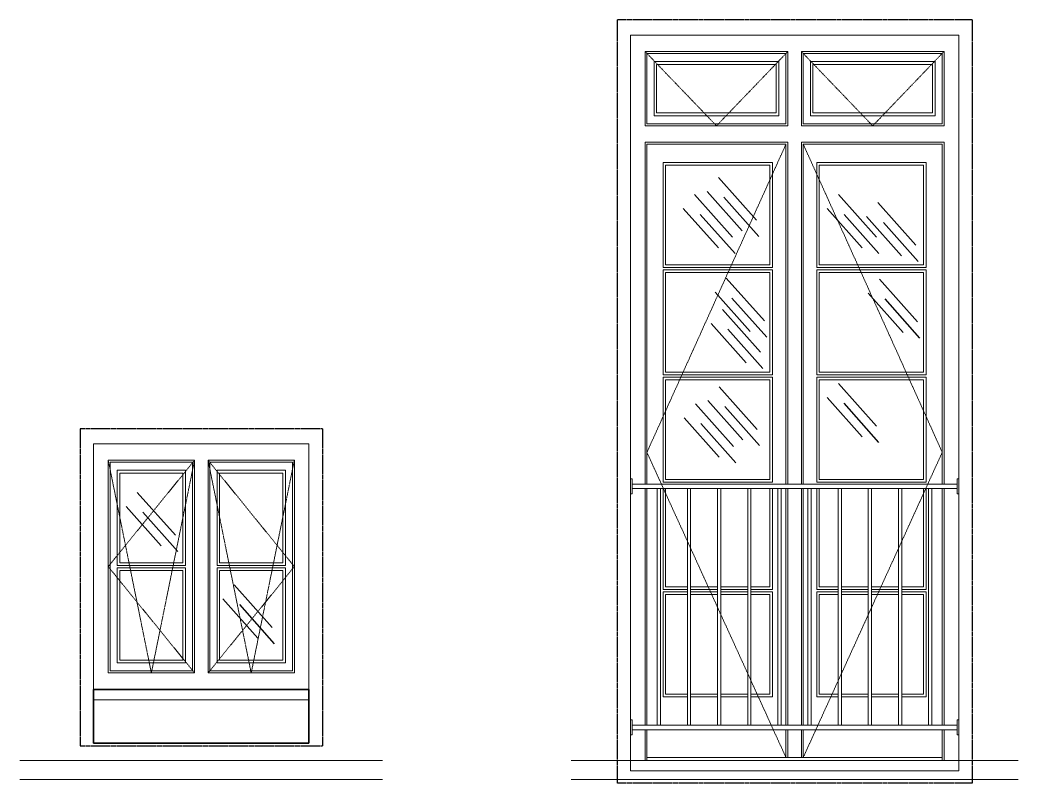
# Model space of a CAD drawing. Header units: inches. Extents: x -6116765 to 6074085, y -988255 to 3489801.
# Drawn here: x -868338 to -110909, y 413802 to 993067 of the extents above; entities that cross this region are included whole.
import ezdxf

# ---------------------------------------------------------------- set-up
doc = ezdxf.new("R2010")
doc.units = ezdxf.units.IN
doc.linetypes.add('HIDDEN', pattern=[0.375, 0.25, -0.125])
for name, color, linetype, lineweight in [('0_11mm_Line_Weight', 8, 'Continuous', 9), ('0_18mm_Line_Weight', 1, 'Continuous', 18), ('0_35mm_Line_Weight', 4, 'Continuous', 35), ('Stairs_Balustrade', 3, 'Continuous', 20), ('Window_Elevations', 1, 'Continuous', 18), ('Window_Pivot_Lines', 91, 'Continuous', 9)]:
    doc.layers.add(name, color=color, linetype=linetype, lineweight=lineweight)
for name, color, linetype in [('HATCH', 7, 'Continuous'), ('Structural_Concrete', 250, 'Continuous'), ('Wall', 7, 'Continuous')]:
    doc.layers.add(name, color=color, linetype=linetype)

# ---------------------------------------------------------------- blocks, each defined once
blk = doc.blocks.new('A$C61F03520')
at = {"layer": 'HATCH', "color": 8}
for p, q in [((8.9, 53.7), (150.2, 195)), ((61.9, 18.7), (192, 148.8)), ((0, 0), (129.5, 129.5))]:
    blk.add_line(p, q, dxfattribs=at)
blk = doc.blocks.new('doors_windows_set')
at = {"layer": '0_11mm_Line_Weight'}
for p, q in [((822.2, 4223.7), (822.2, 3977.8)), ((1352.3, 4223.7), (822.2, 4223.7)), ((828.9, 4217), (828.9, 3984.5)), ((1345.2, 4217), (828.9, 4217)), ((1345.2, 4217), (1345.2, 3984.5)), ((1352.3, 4223.7), (1352.3, 3977.8)), ((1402.4, 4223.7), (1932.6, 4223.7)), ((1402.4, 4223.7), (1402.4, 3977.8)), ((1409.6, 4217), (1925.9, 4217)), ((1409.6, 4217), (1409.6, 3984.5)), ((1925.9, 4217), (1925.9, 3984.5)), ((1932.6, 4223.7), (1932.6, 3977.8)), ((855.5, 4190.3), (855.5, 4011.2)), ((1318.5, 4190.3), (855.5, 4190.3)), ((864.8, 4181.1), (864.8, 4020.4)), ((1309.2, 4181.1), (864.8, 4181.1)), ((1309.2, 4181.1), (1309.2, 4020.4)), ((1318.5, 4190.3), (1318.5, 4011.2)), ((1436.3, 4190.3), (1899.2, 4190.3)), ((1436.3, 4190.3), (1436.3, 4011.2)), ((1445.5, 4181.1), (1890, 4181.1)), ((1445.5, 4181.1), (1445.5, 4020.4)), ((1890, 4181.1), (1890, 4020.4)), ((1899.2, 4190.3), (1899.2, 4011.2)), ((1318.5, 4011.2), (855.5, 4011.2)), ((1309.2, 4020.4), (864.8, 4020.4)), ((1436.3, 4011.2), (1899.2, 4011.2)), ((1445.5, 4020.4), (1890, 4020.4)), ((1352.3, 3977.8), (822.2, 3977.8)), ((1345.2, 3984.5), (828.9, 3984.5)), ((1402.4, 3977.8), (1932.6, 3977.8)), ((1409.6, 3984.5), (1925.9, 3984.5)), ((822.2, 3923.4), (822.2, 2792.2)), ((1352.3, 3923.4), (822.2, 3923.4)), ((828.9, 3916.7), (828.9, 2792.2)), ((1345.2, 3916.7), (828.9, 3916.7)), ((1345.2, 3916.7), (1345.2, 2792.2)), ((1352.3, 3923.4), (1352.3, 2792.2)), ((1402.4, 3923.4), (1402.4, 2792.2)), ((1402.4, 3923.4), (1932.6, 3923.4)), ((1409.6, 3916.7), (1409.6, 2792.2)), ((1409.6, 3916.7), (1925.9, 3916.7)), ((1925.9, 3916.7), (1925.9, 2792.2)), ((1932.6, 3923.4), (1932.6, 2792.2)), ((888.9, 3856.7), (888.9, 3508.7)), ((1295.2, 3856.7), (888.9, 3856.7)), ((898.1, 3847.4), (898.1, 3517.7)), ((1285.9, 3847.4), (898.1, 3847.4)), ((1285.9, 3847.4), (1285.9, 3517.7)), ((1295.2, 3856.7), (1295.2, 3508.7)), ((1459.6, 3856.7), (1459.6, 3508.7)), ((1459.6, 3856.7), (1865.9, 3856.7)), ((1468.8, 3847.4), (1468.8, 3517.7)), ((1468.8, 3847.4), (1856.6, 3847.4)), ((1856.6, 3847.4), (1856.6, 3517.7)), ((1865.9, 3856.7), (1865.9, 3508.7)), ((1295.2, 3508.7), (888.9, 3508.7)), ((888.9, 3501.3), (1295.2, 3501.3)), ((888.9, 3501.3), (888.9, 3153.5)), ((1285.9, 3517.7), (898.1, 3517.7)), ((1295.2, 3501.3), (1295.2, 3153.5)), ((1459.6, 3508.7), (1865.9, 3508.7)), ((1865.9, 3501.3), (1459.6, 3501.3)), ((1459.6, 3501.3), (1459.6, 3153.5)), ((1468.8, 3517.7), (1856.6, 3517.7)), ((1865.9, 3501.3), (1865.9, 3153.5)), ((898.1, 3492.3), (1285.9, 3492.3)), ((898.1, 3492.3), (898.1, 3162.5)), ((1285.9, 3492.3), (1285.9, 3162.5)), ((1856.6, 3492.3), (1468.8, 3492.3)), ((1468.8, 3492.3), (1468.8, 3162.5)), ((1856.6, 3492.3), (1856.6, 3162.5)), ((1295.2, 3153.5), (888.9, 3153.5)), ((888.9, 3146.1), (1295.2, 3146.1)), ((888.9, 3146.1), (888.9, 2798.4)), ((1285.9, 3162.5), (898.1, 3162.5)), ((898.1, 3137.1), (1285.9, 3137.1)), ((898.1, 3137.1), (898.1, 2807.4)), ((1285.9, 3137.1), (1285.9, 2807.4)), ((1295.2, 3146.1), (1295.2, 2798.4)), ((1459.6, 3153.5), (1865.9, 3153.5)), ((1865.9, 3146.1), (1459.6, 3146.1)), ((1459.6, 3146.1), (1459.6, 2798.4)), ((1468.8, 3162.5), (1856.6, 3162.5)), ((1856.6, 3137.1), (1468.8, 3137.1)), ((1468.8, 3137.1), (1468.8, 2807.4)), ((1856.6, 3137.1), (1856.6, 2807.4)), ((1865.9, 3146.1), (1865.9, 2798.4)), ((3235.5, 2871.1), (3235.5, 2167.1)), ((3556.1, 2871.1), (3235.5, 2871.1)), ((3242.2, 2864.4), (3242.2, 2173.8)), ((3548.9, 2864.4), (3242.2, 2864.4)), ((3548.9, 2864.4), (3548.9, 2173.8)), ((3556.1, 2871.1), (3556.1, 2167.1)), ((3926.8, 2871.1), (3606.2, 2871.1)), ((3606.2, 2871.1), (3606.2, 2167.1)), ((3920.1, 2864.4), (3613.4, 2864.4)), ((3613.4, 2864.4), (3613.4, 2173.8)), ((3920.1, 2864.4), (3920.1, 2173.8)), ((3926.8, 2871.1), (3926.8, 2167.1)), ((1285.9, 2807.4), (898.1, 2807.4)), ((1468.8, 2807.4), (1856.6, 2807.4)), ((3268.9, 2837.7), (3268.9, 2522.8)), ((3522.3, 2837.7), (3268.9, 2837.7)), ((3278.1, 2828.5), (3278.1, 2531.8)), ((3513, 2828.5), (3278.1, 2828.5)), ((3513, 2828.5), (3513, 2531.8)), ((3522.3, 2837.7), (3522.3, 2522.8)), ((3893.4, 2837.7), (3640, 2837.7)), ((3640, 2837.7), (3640, 2522.8)), ((3884.2, 2828.5), (3649.3, 2828.5)), ((3649.3, 2828.5), (3649.3, 2531.8)), ((3884.2, 2828.5), (3884.2, 2531.8)), ((3893.4, 2837.7), (3893.4, 2522.8)), ((822.2, 2777.1), (822.2, 1994.5)), ((828.9, 2777.1), (828.9, 1994.5)), ((1295.2, 2798.4), (888.9, 2798.4)), ((888.9, 2777.1), (888.9, 2443.2)), ((898.1, 2777.1), (898.1, 2452.2)), ((1285.9, 2777.1), (1285.9, 2452.2)), ((1295.2, 2777.1), (1295.2, 2443.2)), ((1345.2, 2777.1), (1345.2, 1994.5)), ((1352.3, 2777.1), (1352.3, 1994.5)), ((1402.4, 2777.1), (1402.4, 1994.5)), ((1409.6, 2777.1), (1409.6, 1994.5)), ((1459.6, 2798.4), (1865.9, 2798.4)), ((1459.6, 2777.1), (1459.6, 2443.2)), ((1468.8, 2777.1), (1468.8, 2452.2)), ((1856.6, 2777.1), (1856.6, 2452.2)), ((1865.9, 2777.1), (1865.9, 2443.2)), ((1925.9, 2777.1), (1925.9, 1994.5)), ((1932.6, 2777.1), (1932.6, 1994.5)), ((3522.3, 2522.8), (3268.9, 2522.8)), ((3268.9, 2515.4), (3522.3, 2515.4)), ((3268.9, 2515.4), (3268.9, 2200.5)), ((3513, 2531.8), (3278.1, 2531.8)), ((3522.3, 2515.4), (3522.3, 2200.5)), ((3640, 2522.8), (3893.4, 2522.8)), ((3893.4, 2515.4), (3640, 2515.4)), ((3640, 2515.4), (3640, 2200.5)), ((3649.3, 2531.8), (3884.2, 2531.8)), ((3893.4, 2515.4), (3893.4, 2200.5)), ((3278.1, 2506.4), (3513, 2506.4)), ((3278.1, 2506.4), (3278.1, 2209.7)), ((3513, 2506.4), (3513, 2209.7)), ((3884.2, 2506.4), (3649.3, 2506.4)), ((3649.3, 2506.4), (3649.3, 2209.7)), ((3884.2, 2506.4), (3884.2, 2209.7)), ((979.6, 2452.2), (898.1, 2452.2)), ((1091.6, 2452.2), (991.8, 2452.2)), ((1203.6, 2452.2), (1103.8, 2452.2)), ((1285.9, 2452.2), (1215.7, 2452.2)), ((1468.8, 2452.2), (1539.6, 2452.2)), ((1551.7, 2452.2), (1651.6, 2452.2)), ((1663.7, 2452.2), (1763.6, 2452.2)), ((1775.7, 2452.2), (1856.6, 2452.2)), ((979.6, 2443.2), (888.9, 2443.2)), ((888.9, 2435.8), (979.6, 2435.8)), ((888.9, 2435.8), (888.9, 2087.8)), ((898.1, 2426.8), (979.6, 2426.8)), ((898.1, 2426.8), (898.1, 2097.1)), ((1091.6, 2443.2), (991.8, 2443.2)), ((991.8, 2435.8), (1091.6, 2435.8)), ((991.8, 2426.8), (1091.6, 2426.8)), ((1203.6, 2443.2), (1103.8, 2443.2)), ((1103.8, 2435.8), (1203.6, 2435.8)), ((1103.8, 2426.8), (1203.6, 2426.8)), ((1295.2, 2443.2), (1215.7, 2443.2)), ((1215.7, 2435.8), (1295.2, 2435.8)), ((1215.7, 2426.8), (1285.9, 2426.8)), ((1285.9, 2426.8), (1285.9, 2097.1)), ((1295.2, 2435.8), (1295.2, 2087.8)), ((1459.6, 2443.2), (1539.6, 2443.2)), ((1459.6, 2435.8), (1459.6, 2087.8)), ((1539.6, 2435.8), (1459.6, 2435.8)), ((1468.8, 2426.8), (1468.8, 2097.1)), ((1539.6, 2426.8), (1468.8, 2426.8)), ((1551.7, 2443.2), (1651.6, 2443.2)), ((1651.6, 2435.8), (1551.7, 2435.8)), ((1651.6, 2426.8), (1551.7, 2426.8)), ((1663.7, 2443.2), (1763.6, 2443.2)), ((1763.6, 2435.8), (1663.7, 2435.8)), ((1763.6, 2426.8), (1663.7, 2426.8)), ((1775.7, 2443.2), (1865.9, 2443.2)), ((1865.9, 2435.8), (1775.7, 2435.8)), ((1856.6, 2426.8), (1775.7, 2426.8)), ((1856.6, 2426.8), (1856.6, 2097.1)), ((1865.9, 2435.8), (1865.9, 2087.8)), ((3522.3, 2200.5), (3268.9, 2200.5)), ((3513, 2209.7), (3278.1, 2209.7)), ((3893.4, 2200.5), (3640, 2200.5)), ((3884.2, 2209.7), (3649.3, 2209.7)), ((3556.1, 2167.1), (3235.5, 2167.1)), ((3548.9, 2173.8), (3242.2, 2173.8)), ((3926.8, 2167.1), (3606.2, 2167.1)), ((3920.1, 2173.8), (3613.4, 2173.8)), ((888.9, 2087.8), (979.6, 2087.8)), ((979.6, 2097.1), (898.1, 2097.1)), ((1091.6, 2097.1), (991.8, 2097.1)), ((991.8, 2087.8), (1091.6, 2087.8)), ((1203.6, 2097.1), (1103.8, 2097.1)), ((1103.8, 2087.8), (1203.6, 2087.8)), ((1285.9, 2097.1), (1215.7, 2097.1)), ((1215.7, 2087.8), (1295.2, 2087.8)), ((1539.6, 2087.8), (1459.6, 2087.8)), ((1468.8, 2097.1), (1539.6, 2097.1)), ((1551.7, 2097.1), (1651.6, 2097.1)), ((1651.6, 2087.8), (1551.7, 2087.8)), ((1663.7, 2097.1), (1763.6, 2097.1)), ((1763.6, 2087.8), (1663.7, 2087.8)), ((1775.7, 2097.1), (1856.6, 2097.1)), ((1865.9, 2087.8), (1775.7, 2087.8)), ((822.2, 1979.4), (822.2, 1877.8)), ((828.9, 1979.4), (828.9, 1877.8)), ((1345.2, 1979.4), (1345.2, 1887.8)), ((1352.3, 1979.4), (1352.3, 1887.8)), ((1402.4, 1979.4), (1402.4, 1887.8)), ((1409.6, 1979.4), (1409.6, 1887.8)), ((1925.9, 1979.4), (1925.9, 1877.8)), ((1932.6, 1979.4), (1932.6, 1877.8)), ((828.9, 1887.8), (1925.9, 1887.8))]:
    blk.add_line(p, q, dxfattribs=at)
at = {"layer": '0_18mm_Line_Weight'}
for p, q in [((3181.1, 2077.8), (3981.2, 2077.8)), ((547.4, 1877.8), (767.8, 1877.8)), ((2207.3, 1877.8), (1987, 1877.8)), ((2207.3, 1814.3), (547.4, 1814.3))]:
    blk.add_line(p, q, dxfattribs=at)
at = {"layer": '0_35mm_Line_Weight'}
for p, q in [((3181.1, 2112.7), (3181.1, 1934.9)), ((3181.1, 2112.7), (3981.2, 2112.7)), ((3981.2, 1934.9), (3981.2, 2112.7)), ((3181.1, 1934.9), (3981.2, 1934.9))]:
    blk.add_line(p, q, dxfattribs=at)
at = {"layer": 'Stairs_Balustrade'}
for p, q in [((767.8, 2809.7), (773.8, 2809.7)), ((773.8, 2759.7), (773.8, 2809.7)), ((1981, 2759.7), (1981, 2809.7)), ((1987, 2809.7), (1981, 2809.7)), ((773.8, 2792.2), (1981, 2792.2)), ((773.8, 2777.1), (1981, 2777.1)), ((767.8, 2759.7), (773.8, 2759.7)), ((1987, 2759.7), (1981, 2759.7)), ((767.8, 2011.9), (773.8, 2011.9)), ((773.8, 1961.9), (773.8, 2011.9)), ((773.8, 1994.5), (1981, 1994.5)), ((1981, 1961.9), (1981, 2011.9)), ((1987, 2011.9), (1981, 2011.9)), ((767.8, 1961.9), (773.8, 1961.9)), ((773.8, 1979.4), (1981, 1979.4)), ((1987, 1961.9), (1981, 1961.9))]:
    blk.add_line(p, q, dxfattribs=at)
for points in [[(867.6, 2777.1), (867.6, 1994.5), (879.8, 1994.5)], [(867.6, 2777.1), (867.6, 1994.5), (879.8, 1994.5)], [(867.6, 2777.1), (867.6, 1994.5), (879.8, 1994.5)], [(867.6, 2777.1), (867.6, 1994.5), (879.8, 1994.5)], [(867.6, 2777.1), (867.6, 1994.5), (879.8, 1994.5)], [(867.6, 2777.1), (867.6, 1994.5), (879.8, 1994.5)], [(867.6, 2777.1), (867.6, 1994.5), (879.8, 1994.5)], [(867.6, 2777.1), (867.6, 1994.5), (879.8, 1994.5)], [(867.6, 2777.1), (867.6, 1994.5), (879.8, 1994.5)], [(867.6, 2777.1), (867.6, 1994.5), (879.8, 1994.5)], [(867.6, 2777.1), (867.6, 1994.5), (879.8, 1994.5)], [(867.6, 2777.1), (867.6, 1994.5), (879.8, 1994.5)], [(867.6, 2777.1), (867.6, 1994.5), (879.8, 1994.5)], [(867.6, 2777.1), (867.6, 1994.5), (879.8, 1994.5)], [(867.6, 2777.1), (867.6, 1994.5), (879.8, 1994.5)], [(879.8, 1994.5), (879.8, 2777.1)], [(879.8, 1994.5), (879.8, 2777.1)], [(879.8, 1994.5), (879.8, 2777.1)], [(879.8, 1994.5), (879.8, 2777.1)], [(879.8, 1994.5), (879.8, 2777.1)], [(879.8, 1994.5), (879.8, 2777.1)], [(879.8, 1994.5), (879.8, 2777.1)], [(879.8, 1994.5), (879.8, 2777.1)], [(879.8, 1994.5), (879.8, 2777.1)], [(879.8, 1994.5), (879.8, 2777.1)], [(879.8, 1994.5), (879.8, 2777.1)], [(879.8, 1994.5), (879.8, 2777.1)], [(879.8, 1994.5), (879.8, 2777.1)], [(879.8, 1994.5), (879.8, 2777.1)], [(879.8, 1994.5), (879.8, 2777.1)], [(879.8, 1994.5), (879.8, 2777.1)], [(979.6, 2777.1), (979.6, 1994.5), (991.8, 1994.5)], [(979.6, 2777.1), (979.6, 1994.5), (991.8, 1994.5)], [(979.6, 2777.1), (979.6, 1994.5), (991.8, 1994.5)], [(979.6, 2777.1), (979.6, 1994.5), (991.8, 1994.5)], [(979.6, 2777.1), (979.6, 1994.5), (991.8, 1994.5)], [(979.6, 2777.1), (979.6, 1994.5), (991.8, 1994.5)], [(979.6, 2777.1), (979.6, 1994.5), (991.8, 1994.5)], [(979.6, 2777.1), (979.6, 1994.5), (991.8, 1994.5)], [(979.6, 2777.1), (979.6, 1994.5), (991.8, 1994.5)], [(979.6, 2777.1), (979.6, 1994.5), (991.8, 1994.5)], [(979.6, 2777.1), (979.6, 1994.5), (991.8, 1994.5)], [(979.6, 2777.1), (979.6, 1994.5), (991.8, 1994.5)], [(979.6, 2777.1), (979.6, 1994.5), (991.8, 1994.5)], [(979.6, 2777.1), (979.6, 1994.5), (991.8, 1994.5)], [(979.6, 2777.1), (979.6, 1994.5), (991.8, 1994.5)], [(979.6, 2777.1), (979.6, 1994.5), (991.8, 1994.5)], [(991.8, 1994.5), (991.8, 2777.1)], [(991.8, 1994.5), (991.8, 2777.1)], [(991.8, 1994.5), (991.8, 2777.1)], [(991.8, 1994.5), (991.8, 2777.1)], [(991.8, 1994.5), (991.8, 2777.1)], [(991.8, 1994.5), (991.8, 2777.1)], [(991.8, 1994.5), (991.8, 2777.1)], [(991.8, 1994.5), (991.8, 2777.1)], [(991.8, 1994.5), (991.8, 2777.1)], [(991.8, 1994.5), (991.8, 2777.1)], [(991.8, 1994.5), (991.8, 2777.1)], [(991.8, 1994.5), (991.8, 2777.1)], [(991.8, 1994.5), (991.8, 2777.1)], [(991.8, 1994.5), (991.8, 2777.1)], [(991.8, 1994.5), (991.8, 2777.1)], [(991.8, 1994.5), (991.8, 2777.1)], [(1091.6, 2777.1), (1091.6, 1994.5), (1103.8, 1994.5)], [(1091.6, 2777.1), (1091.6, 1994.5), (1103.8, 1994.5)], [(1091.6, 2777.1), (1091.6, 1994.5), (1103.8, 1994.5)], [(1091.6, 2777.1), (1091.6, 1994.5), (1103.8, 1994.5)], [(1091.6, 2777.1), (1091.6, 1994.5), (1103.8, 1994.5)], [(1091.6, 2777.1), (1091.6, 1994.5), (1103.8, 1994.5)], [(1091.6, 2777.1), (1091.6, 1994.5), (1103.8, 1994.5)], [(1091.6, 2777.1), (1091.6, 1994.5), (1103.8, 1994.5)], [(1091.6, 2777.1), (1091.6, 1994.5), (1103.8, 1994.5)], [(1091.6, 2777.1), (1091.6, 1994.5), (1103.8, 1994.5)], [(1091.6, 2777.1), (1091.6, 1994.5), (1103.8, 1994.5)], [(1091.6, 2777.1), (1091.6, 1994.5), (1103.8, 1994.5)], [(1091.6, 2777.1), (1091.6, 1994.5), (1103.8, 1994.5)], [(1091.6, 2777.1), (1091.6, 1994.5), (1103.8, 1994.5)], [(1091.6, 2777.1), (1091.6, 1994.5), (1103.8, 1994.5)], [(1091.6, 2777.1), (1091.6, 1994.5), (1103.8, 1994.5)], [(1103.8, 1994.5), (1103.8, 2777.1)], [(1103.8, 1994.5), (1103.8, 2777.1)], [(1103.8, 1994.5), (1103.8, 2777.1)], [(1103.8, 1994.5), (1103.8, 2777.1)], [(1103.8, 1994.5), (1103.8, 2777.1)], [(1103.8, 1994.5), (1103.8, 2777.1)], [(1103.8, 1994.5), (1103.8, 2777.1)], [(1103.8, 1994.5), (1103.8, 2777.1)], [(1103.8, 1994.5), (1103.8, 2777.1)], [(1103.8, 1994.5), (1103.8, 2777.1)], [(1103.8, 1994.5), (1103.8, 2777.1)], [(1103.8, 1994.5), (1103.8, 2777.1)], [(1103.8, 1994.5), (1103.8, 2777.1)], [(1103.8, 1994.5), (1103.8, 2777.1)], [(1103.8, 1994.5), (1103.8, 2777.1)], [(1103.8, 1994.5), (1103.8, 2777.1)], [(1203.6, 2777.1), (1203.6, 1994.5), (1215.7, 1994.5)], [(1203.6, 2777.1), (1203.6, 1994.5), (1215.7, 1994.5)], [(1203.6, 2777.1), (1203.6, 1994.5), (1215.7, 1994.5)], [(1203.6, 2777.1), (1203.6, 1994.5), (1215.7, 1994.5)], [(1203.6, 2777.1), (1203.6, 1994.5), (1215.7, 1994.5)], [(1203.6, 2777.1), (1203.6, 1994.5), (1215.7, 1994.5)], [(1203.6, 2777.1), (1203.6, 1994.5), (1215.7, 1994.5)], [(1203.6, 2777.1), (1203.6, 1994.5), (1215.7, 1994.5)], [(1203.6, 2777.1), (1203.6, 1994.5), (1215.7, 1994.5)], [(1203.6, 2777.1), (1203.6, 1994.5), (1215.7, 1994.5)], [(1203.6, 2777.1), (1203.6, 1994.5), (1215.7, 1994.5)], [(1203.6, 2777.1), (1203.6, 1994.5), (1215.7, 1994.5)], [(1203.6, 2777.1), (1203.6, 1994.5), (1215.7, 1994.5)], [(1203.6, 2777.1), (1203.6, 1994.5), (1215.7, 1994.5)], [(1203.6, 2777.1), (1203.6, 1994.5), (1215.7, 1994.5)], [(1203.6, 2777.1), (1203.6, 1994.5), (1215.7, 1994.5)], [(1215.7, 1994.5), (1215.7, 2777.1)], [(1215.7, 1994.5), (1215.7, 2777.1)], [(1215.7, 1994.5), (1215.7, 2777.1)], [(1215.7, 1994.5), (1215.7, 2777.1)], [(1215.7, 1994.5), (1215.7, 2777.1)], [(1215.7, 1994.5), (1215.7, 2777.1)], [(1215.7, 1994.5), (1215.7, 2777.1)], [(1215.7, 1994.5), (1215.7, 2777.1)], [(1215.7, 1994.5), (1215.7, 2777.1)], [(1215.7, 1994.5), (1215.7, 2777.1)], [(1215.7, 1994.5), (1215.7, 2777.1)], [(1215.7, 1994.5), (1215.7, 2777.1)], [(1215.7, 1994.5), (1215.7, 2777.1)], [(1215.7, 1994.5), (1215.7, 2777.1)], [(1215.7, 1994.5), (1215.7, 2777.1)], [(1215.7, 1994.5), (1215.7, 2777.1)], [(1315.6, 2777.1), (1315.6, 1994.5), (1327.7, 1994.5)], [(1315.6, 2777.1), (1315.6, 1994.5), (1327.7, 1994.5)], [(1315.6, 2777.1), (1315.6, 1994.5), (1327.7, 1994.5)], [(1315.6, 2777.1), (1315.6, 1994.5), (1327.7, 1994.5)], [(1315.6, 2777.1), (1315.6, 1994.5), (1327.7, 1994.5)], [(1315.6, 2777.1), (1315.6, 1994.5), (1327.7, 1994.5)], [(1315.6, 2777.1), (1315.6, 1994.5), (1327.7, 1994.5)], [(1315.6, 2777.1), (1315.6, 1994.5), (1327.7, 1994.5)], [(1315.6, 2777.1), (1315.6, 1994.5), (1327.7, 1994.5)], [(1315.6, 2777.1), (1315.6, 1994.5), (1327.7, 1994.5)], [(1315.6, 2777.1), (1315.6, 1994.5), (1327.7, 1994.5)], [(1315.6, 2777.1), (1315.6, 1994.5), (1327.7, 1994.5)], [(1315.6, 2777.1), (1315.6, 1994.5), (1327.7, 1994.5)], [(1315.6, 2777.1), (1315.6, 1994.5), (1327.7, 1994.5)], [(1315.6, 2777.1), (1315.6, 1994.5), (1327.7, 1994.5)], [(1315.6, 2777.1), (1315.6, 1994.5), (1327.7, 1994.5)], [(1327.7, 1994.5), (1327.7, 2777.1)], [(1327.7, 1994.5), (1327.7, 2777.1)], [(1327.7, 1994.5), (1327.7, 2777.1)], [(1327.7, 1994.5), (1327.7, 2777.1)], [(1327.7, 1994.5), (1327.7, 2777.1)], [(1327.7, 1994.5), (1327.7, 2777.1)], [(1327.7, 1994.5), (1327.7, 2777.1)], [(1327.7, 1994.5), (1327.7, 2777.1)], [(1327.7, 1994.5), (1327.7, 2777.1)], [(1327.7, 1994.5), (1327.7, 2777.1)], [(1327.7, 1994.5), (1327.7, 2777.1)], [(1327.7, 1994.5), (1327.7, 2777.1)], [(1327.7, 1994.5), (1327.7, 2777.1)], [(1327.7, 1994.5), (1327.7, 2777.1)], [(1327.7, 1994.5), (1327.7, 2777.1)], [(1327.7, 1994.5), (1327.7, 2777.1)], [(1427.6, 2777.1), (1427.6, 1994.5), (1439.7, 1994.5)], [(1427.6, 2777.1), (1427.6, 1994.5), (1439.7, 1994.5)], [(1427.6, 2777.1), (1427.6, 1994.5), (1439.7, 1994.5)], [(1427.6, 2777.1), (1427.6, 1994.5), (1439.7, 1994.5)], [(1427.6, 2777.1), (1427.6, 1994.5), (1439.7, 1994.5)], [(1427.6, 2777.1), (1427.6, 1994.5), (1439.7, 1994.5)], [(1427.6, 2777.1), (1427.6, 1994.5), (1439.7, 1994.5)], [(1427.6, 2777.1), (1427.6, 1994.5), (1439.7, 1994.5)], [(1427.6, 2777.1), (1427.6, 1994.5), (1439.7, 1994.5)], [(1427.6, 2777.1), (1427.6, 1994.5), (1439.7, 1994.5)], [(1427.6, 2777.1), (1427.6, 1994.5), (1439.7, 1994.5)], [(1427.6, 2777.1), (1427.6, 1994.5), (1439.7, 1994.5)], [(1427.6, 2777.1), (1427.6, 1994.5), (1439.7, 1994.5)], [(1427.6, 2777.1), (1427.6, 1994.5), (1439.7, 1994.5)], [(1427.6, 2777.1), (1427.6, 1994.5), (1439.7, 1994.5)], [(1427.6, 2777.1), (1427.6, 1994.5), (1439.7, 1994.5)], [(1439.7, 1994.5), (1439.7, 2777.1)], [(1439.7, 1994.5), (1439.7, 2777.1)], [(1439.7, 1994.5), (1439.7, 2777.1)], [(1439.7, 1994.5), (1439.7, 2777.1)], [(1439.7, 1994.5), (1439.7, 2777.1)], [(1439.7, 1994.5), (1439.7, 2777.1)], [(1439.7, 1994.5), (1439.7, 2777.1)], [(1439.7, 1994.5), (1439.7, 2777.1)], [(1439.7, 1994.5), (1439.7, 2777.1)], [(1439.7, 1994.5), (1439.7, 2777.1)], [(1439.7, 1994.5), (1439.7, 2777.1)], [(1439.7, 1994.5), (1439.7, 2777.1)], [(1439.7, 1994.5), (1439.7, 2777.1)], [(1439.7, 1994.5), (1439.7, 2777.1)], [(1439.7, 1994.5), (1439.7, 2777.1)], [(1439.7, 1994.5), (1439.7, 2777.1)], [(1539.6, 2777.1), (1539.6, 1994.5), (1551.7, 1994.5)], [(1539.6, 2777.1), (1539.6, 1994.5), (1551.7, 1994.5)], [(1539.6, 2777.1), (1539.6, 1994.5), (1551.7, 1994.5)], [(1539.6, 2777.1), (1539.6, 1994.5), (1551.7, 1994.5)], [(1539.6, 2777.1), (1539.6, 1994.5), (1551.7, 1994.5)], [(1539.6, 2777.1), (1539.6, 1994.5), (1551.7, 1994.5)], [(1539.6, 2777.1), (1539.6, 1994.5), (1551.7, 1994.5)], [(1539.6, 2777.1), (1539.6, 1994.5), (1551.7, 1994.5)], [(1539.6, 2777.1), (1539.6, 1994.5), (1551.7, 1994.5)], [(1539.6, 2777.1), (1539.6, 1994.5), (1551.7, 1994.5)], [(1539.6, 2777.1), (1539.6, 1994.5), (1551.7, 1994.5)], [(1539.6, 2777.1), (1539.6, 1994.5), (1551.7, 1994.5)], [(1539.6, 2777.1), (1539.6, 1994.5), (1551.7, 1994.5)], [(1539.6, 2777.1), (1539.6, 1994.5), (1551.7, 1994.5)], [(1539.6, 2777.1), (1539.6, 1994.5), (1551.7, 1994.5)], [(1539.6, 2777.1), (1539.6, 1994.5), (1551.7, 1994.5)], [(1551.7, 1994.5), (1551.7, 2777.1)], [(1551.7, 1994.5), (1551.7, 2777.1)], [(1551.7, 1994.5), (1551.7, 2777.1)], [(1551.7, 1994.5), (1551.7, 2777.1)], [(1551.7, 1994.5), (1551.7, 2777.1)], [(1551.7, 1994.5), (1551.7, 2777.1)], [(1551.7, 1994.5), (1551.7, 2777.1)], [(1551.7, 1994.5), (1551.7, 2777.1)], [(1551.7, 1994.5), (1551.7, 2777.1)], [(1551.7, 1994.5), (1551.7, 2777.1)], [(1551.7, 1994.5), (1551.7, 2777.1)], [(1551.7, 1994.5), (1551.7, 2777.1)], [(1551.7, 1994.5), (1551.7, 2777.1)], [(1551.7, 1994.5), (1551.7, 2777.1)], [(1551.7, 1994.5), (1551.7, 2777.1)], [(1551.7, 1994.5), (1551.7, 2777.1)], [(1651.6, 2777.1), (1651.6, 1994.5), (1663.7, 1994.5)], [(1651.6, 2777.1), (1651.6, 1994.5), (1663.7, 1994.5)], [(1651.6, 2777.1), (1651.6, 1994.5), (1663.7, 1994.5)], [(1651.6, 2777.1), (1651.6, 1994.5), (1663.7, 1994.5)], [(1651.6, 2777.1), (1651.6, 1994.5), (1663.7, 1994.5)], [(1651.6, 2777.1), (1651.6, 1994.5), (1663.7, 1994.5)], [(1651.6, 2777.1), (1651.6, 1994.5), (1663.7, 1994.5)], [(1651.6, 2777.1), (1651.6, 1994.5), (1663.7, 1994.5)], [(1651.6, 2777.1), (1651.6, 1994.5), (1663.7, 1994.5)], [(1651.6, 2777.1), (1651.6, 1994.5), (1663.7, 1994.5)], [(1651.6, 2777.1), (1651.6, 1994.5), (1663.7, 1994.5)], [(1651.6, 2777.1), (1651.6, 1994.5), (1663.7, 1994.5)], [(1651.6, 2777.1), (1651.6, 1994.5), (1663.7, 1994.5)], [(1651.6, 2777.1), (1651.6, 1994.5), (1663.7, 1994.5)], [(1651.6, 2777.1), (1651.6, 1994.5), (1663.7, 1994.5)], [(1651.6, 2777.1), (1651.6, 1994.5), (1663.7, 1994.5)], [(1663.7, 1994.5), (1663.7, 2777.1)], [(1663.7, 1994.5), (1663.7, 2777.1)], [(1663.7, 1994.5), (1663.7, 2777.1)], [(1663.7, 1994.5), (1663.7, 2777.1)], [(1663.7, 1994.5), (1663.7, 2777.1)], [(1663.7, 1994.5), (1663.7, 2777.1)], [(1663.7, 1994.5), (1663.7, 2777.1)], [(1663.7, 1994.5), (1663.7, 2777.1)], [(1663.7, 1994.5), (1663.7, 2777.1)], [(1663.7, 1994.5), (1663.7, 2777.1)], [(1663.7, 1994.5), (1663.7, 2777.1)], [(1663.7, 1994.5), (1663.7, 2777.1)], [(1663.7, 1994.5), (1663.7, 2777.1)], [(1663.7, 1994.5), (1663.7, 2777.1)], [(1663.7, 1994.5), (1663.7, 2777.1)], [(1663.7, 1994.5), (1663.7, 2777.1)], [(1763.6, 2777.1), (1763.6, 1994.5), (1775.7, 1994.5)], [(1763.6, 2777.1), (1763.6, 1994.5), (1775.7, 1994.5)], [(1763.6, 2777.1), (1763.6, 1994.5), (1775.7, 1994.5)], [(1763.6, 2777.1), (1763.6, 1994.5), (1775.7, 1994.5)], [(1763.6, 2777.1), (1763.6, 1994.5), (1775.7, 1994.5)], [(1763.6, 2777.1), (1763.6, 1994.5), (1775.7, 1994.5)], [(1763.6, 2777.1), (1763.6, 1994.5), (1775.7, 1994.5)], [(1763.6, 2777.1), (1763.6, 1994.5), (1775.7, 1994.5)], [(1763.6, 2777.1), (1763.6, 1994.5), (1775.7, 1994.5)], [(1763.6, 2777.1), (1763.6, 1994.5), (1775.7, 1994.5)], [(1763.6, 2777.1), (1763.6, 1994.5), (1775.7, 1994.5)], [(1763.6, 2777.1), (1763.6, 1994.5), (1775.7, 1994.5)], [(1763.6, 2777.1), (1763.6, 1994.5), (1775.7, 1994.5)], [(1763.6, 2777.1), (1763.6, 1994.5), (1775.7, 1994.5)], [(1763.6, 2777.1), (1763.6, 1994.5), (1775.7, 1994.5)], [(1763.6, 2777.1), (1763.6, 1994.5), (1775.7, 1994.5)], [(1775.7, 1994.5), (1775.7, 2777.1)], [(1775.7, 1994.5), (1775.7, 2777.1)], [(1775.7, 1994.5), (1775.7, 2777.1)], [(1775.7, 1994.5), (1775.7, 2777.1)], [(1775.7, 1994.5), (1775.7, 2777.1)], [(1775.7, 1994.5), (1775.7, 2777.1)], [(1775.7, 1994.5), (1775.7, 2777.1)], [(1775.7, 1994.5), (1775.7, 2777.1)], [(1775.7, 1994.5), (1775.7, 2777.1)], [(1775.7, 1994.5), (1775.7, 2777.1)], [(1775.7, 1994.5), (1775.7, 2777.1)], [(1775.7, 1994.5), (1775.7, 2777.1)], [(1775.7, 1994.5), (1775.7, 2777.1)], [(1775.7, 1994.5), (1775.7, 2777.1)], [(1775.7, 1994.5), (1775.7, 2777.1)], [(1775.7, 1994.5), (1775.7, 2777.1)], [(1875.6, 2777.1), (1875.6, 1994.5), (1887.7, 1994.5)], [(1875.6, 2777.1), (1875.6, 1994.5), (1887.7, 1994.5)], [(1875.6, 2777.1), (1875.6, 1994.5), (1887.7, 1994.5)], [(1875.6, 2777.1), (1875.6, 1994.5), (1887.7, 1994.5)], [(1875.6, 2777.1), (1875.6, 1994.5), (1887.7, 1994.5)], [(1875.6, 2777.1), (1875.6, 1994.5), (1887.7, 1994.5)], [(1875.6, 2777.1), (1875.6, 1994.5), (1887.7, 1994.5)], [(1875.6, 2777.1), (1875.6, 1994.5), (1887.7, 1994.5)], [(1875.6, 2777.1), (1875.6, 1994.5), (1887.7, 1994.5)], [(1875.6, 2777.1), (1875.6, 1994.5), (1887.7, 1994.5)], [(1875.6, 2777.1), (1875.6, 1994.5), (1887.7, 1994.5)], [(1875.6, 2777.1), (1875.6, 1994.5), (1887.7, 1994.5)], [(1875.6, 2777.1), (1875.6, 1994.5), (1887.7, 1994.5)], [(1875.6, 2777.1), (1875.6, 1994.5), (1887.7, 1994.5)], [(1875.6, 2777.1), (1875.6, 1994.5), (1887.7, 1994.5)], [(1875.6, 2777.1), (1875.6, 1994.5), (1887.7, 1994.5)], [(1887.7, 1994.5), (1887.7, 2777.1)], [(1887.7, 1994.5), (1887.7, 2777.1)], [(1887.7, 1994.5), (1887.7, 2777.1)], [(1887.7, 1994.5), (1887.7, 2777.1)], [(1887.7, 1994.5), (1887.7, 2777.1)], [(1887.7, 1994.5), (1887.7, 2777.1)], [(1887.7, 1994.5), (1887.7, 2777.1)], [(1887.7, 1994.5), (1887.7, 2777.1)], [(1887.7, 1994.5), (1887.7, 2777.1)], [(1887.7, 1994.5), (1887.7, 2777.1)], [(1887.7, 1994.5), (1887.7, 2777.1)], [(1887.7, 1994.5), (1887.7, 2777.1)], [(1887.7, 1994.5), (1887.7, 2777.1)], [(1887.7, 1994.5), (1887.7, 2777.1)], [(1887.7, 1994.5), (1887.7, 2777.1)], [(1887.7, 1994.5), (1887.7, 2777.1)]]:
    blk.add_lwpolyline(points, dxfattribs=at)
at = {"layer": 'Structural_Concrete', "color": 2, "linetype": 'HIDDEN', "ltscale": 10}
for p, q in [((717.8, 4328.1), (717.8, 1802.8)), ((717.8, 4328.1), (2037, 4328.1)), ((2037, 4328.1), (2037, 1802.8)), ((3131.1, 2975.5), (4031.2, 2975.5)), ((3131.1, 2975.5), (3131.1, 1924.9)), ((4031.2, 2975.5), (4031.2, 1924.9)), ((3131.1, 1924.9), (4031.2, 1924.9)), ((717.8, 1802.8), (2037, 1802.8))]:
    blk.add_line(p, q, dxfattribs=at)
at = {"layer": 'Window_Elevations', "color": 2}
for p, q in [((767.8, 1842.9), (767.8, 4278.1)), ((767.8, 4278.1), (1987, 4278.1)), ((1987, 4278.1), (1987, 1842.9)), ((3181.1, 2925.5), (3181.1, 2112.7)), ((3181.1, 2925.5), (3981.2, 2925.5)), ((3981.2, 2925.5), (3981.2, 2112.7)), ((767.8, 1877.8), (1987, 1877.8)), ((4254.7, 1877.8), (2907.6, 1877.8)), ((1987, 1842.9), (767.8, 1842.9)), ((4254.7, 1814.3), (2907.6, 1814.3))]:
    blk.add_line(p, q, dxfattribs=at)
at = {"layer": 'Window_Pivot_Lines', "color": 9, "linetype": 'HIDDEN', "ltscale": 10}
for p, q in [((822.2, 4223.7), (1087.3, 3977.8)), ((1087.3, 3977.8), (1352.3, 4223.7)), ((1402.4, 4223.7), (1667.5, 3977.8)), ((1667.5, 3977.8), (1932.6, 4223.7)), ((1345.2, 3916.7), (828.9, 2897.2)), ((1925.9, 2897.2), (1409.6, 3916.7)), ((828.9, 2897.2), (1345.2, 1887.8)), ((1409.6, 1887.8), (1925.9, 2897.2)), ((3235.5, 2871.1), (3395.8, 2167.1)), ((3556.1, 2871.1), (3235.5, 2519.1)), ((3395.8, 2167.1), (3556.1, 2871.1)), ((3926.8, 2519.1), (3606.2, 2871.1)), ((3606.2, 2871.1), (3766.7, 2167.1)), ((3766.7, 2167.1), (3926.8, 2871.1)), ((3235.5, 2519.1), (3556.1, 2167.1)), ((3606.2, 2167.1), (3926.8, 2519.1))]:
    blk.add_line(p, q, dxfattribs=at)
at = {"layer": '0_11mm_Line_Weight'}
for p in [(1510.4, 3611.9), (1064.3, 3555.3), (1598.7, 3555.3), (917.8, 3528.7), (911.9, 3275.4), (1480.8, 3278.3), (1495.5, 3175.2), (1064.3, 2929.9), (1507.4, 2919.5), (1595.7, 2862.9), (3668.6, 2569.6), (3309.1, 2263.7)]:
    blk.add_blockref('A$C61F03520', p, dxfattribs=at)

msp = doc.modelspace()

# ---------------------------------------------------------------- block references
at = {"layer": 'Wall', "xscale": -204.3088964924482, "yscale": 229.3845259082618, "zscale": 204.3088964924482}
msp.add_blockref('doors_windows_set', (936.069, 266.519), dxfattribs=at)

doc.saveas('drawing.dxf')
